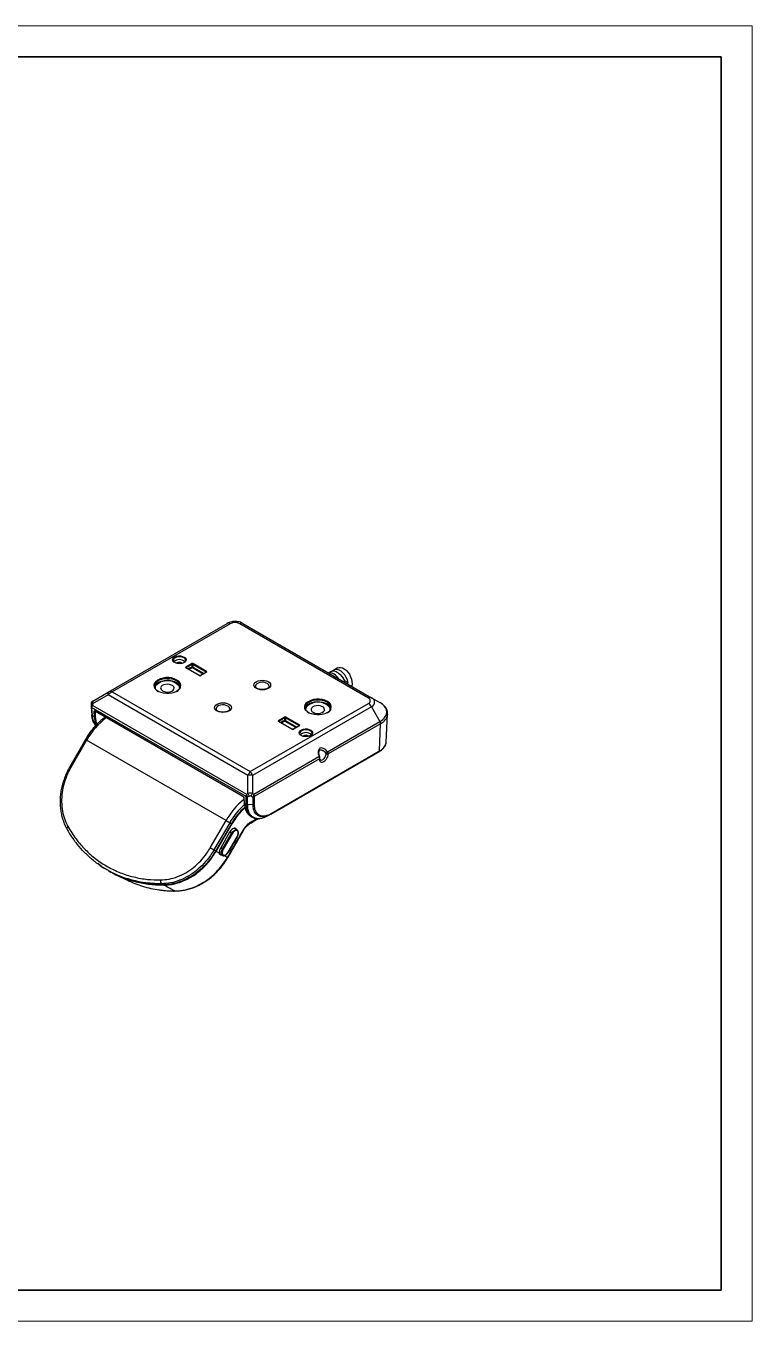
# Model space of a CAD drawing. Header units: millimetres. Extents: x -297 to 297, y -210 to 210.
# Drawn here: x 61.6 to 297, y -210 to 210 of the extents above; entities that cross this region are included whole.
import ezdxf

# ---------------------------------------------------------------- set-up
doc = ezdxf.new("R2010")
doc.units = ezdxf.units.MM
doc.layers.get('0').update_dxf_attribs({"lineweight": 20})
doc.layers.add('粗实线层', color=7, linetype='Continuous', lineweight=35)
doc.layers.add('细实线层', color=7, linetype='Continuous', lineweight=18)

# ---------------------------------------------------------------- blocks, each defined once
blk = doc.blocks.new('$CAXA_FRAME_13B17AC1$')
at = {"layer": '粗实线层'}
for p, q in [((287, 200), (-287, 200)), ((287, -200), (287, 200)), ((-287, -200), (287, -200))]:
    blk.add_line(p, q, dxfattribs=at)
at = {"layer": '细实线层'}
for p, q in [((297, 210), (-297, 210)), ((297, -210), (297, 210)), ((-297, -210), (297, -210))]:
    blk.add_line(p, q, dxfattribs=at)

msp = doc.modelspace()

# ---------------------------------------------------------------- linework, layer by layer
at = {"color": 7, "linetype": 'Continuous', "lineweight": 25}
for p, q in [((88.27, -6.02), (126.83, 16.24)), ((127.83, 16.14), (89.52, -5.98)), ((172.62, -7.95), (130.9, 16.14)), ((131.9, 16.24), (173.62, -7.85)), ((109.13, 4.39), (109.21, 4.76)), ((109.26, 4.01), (109.13, 4.39)), ((109.21, 4.76), (109.47, 5.11)), ((109.36, 4.45), (109.33, 4.26)), ((109.55, 4.79), (109.36, 4.45)), ((109.47, 5.11), (109.9, 5.4)), ((109.92, 5.09), (109.55, 4.79)), ((109.9, 5.4), (110.45, 5.6)), ((110.42, 5.3), (109.92, 5.09)), ((111.02, 5.41), (110.42, 5.3)), ((110.45, 5.6), (111.09, 5.7)), ((111.65, 5.41), (111.02, 5.41)), ((111.09, 5.7), (111.74, 5.68)), ((112.24, 5.3), (111.65, 5.41)), ((111.74, 5.68), (112.36, 5.56)), ((112.75, 5.09), (112.24, 5.3)), ((112.36, 5.56), (112.89, 5.33)), ((112.89, 5.33), (113.28, 5.03)), ((113.28, 5.03), (113.49, 4.67)), ((113.52, 4.29), (113.35, 3.93)), ((113.49, 4.67), (113.52, 4.29)), ((109.56, 3.68), (109.26, 4.01)), ((110.03, 3.41), (109.56, 3.68)), ((110.61, 3.23), (110.03, 3.41)), ((110.53, 3.29), (110.59, 3.47)), ((110.59, 3.47), (110.77, 3.62)), ((111.25, 3.16), (110.61, 3.23)), ((110.77, 3.62), (111.03, 3.72)), ((111.03, 3.72), (111.33, 3.75)), ((111.9, 3.21), (111.25, 3.16)), ((111.33, 3.75), (111.64, 3.72)), ((111.64, 3.72), (111.9, 3.62)), ((111.9, 3.62), (112.07, 3.47)), ((112.5, 3.36), (111.9, 3.21)), ((112.07, 3.47), (112.13, 3.29)), ((112.13, 3.29), (112.13, 3.29)), ((113, 3.6), (112.5, 3.36)), ((113.35, 3.93), (113, 3.6)), ((113.46, 2.15), (115.29, 3.21)), ((117.77, -0.67), (113.46, 1.82)), ((117.87, -0.66), (113.56, 1.83)), ((115.43, 2.96), (113.6, 1.91)), ((113.6, 1.91), (113.6, 1.81)), ((115.43, 2.07), (115.43, 2.96)), ((119.02, -0.2), (115.53, 1.81)), ((120.02, 0.48), (115.72, 2.96)), ((115.72, 2.96), (115.72, 2.07)), ((115.72, 2.07), (119.33, -0.02)), ((115.86, 3.21), (120.17, 0.72)), ((120.07, 0.4), (118.23, -0.66)), ((120.17, 0.39), (118.33, -0.67)), ((120.02, 0.38), (120.02, 0.48)), ((160.52, 0.68), (159.65, 0.22)), ((160.52, 0.68), (160.95, 0.83)), ((160.95, 0.83), (161.54, 0.83)), ((161.35, 1.11), (161.02, 0.84)), ((161.86, 1.31), (161.35, 1.11)), ((162.64, 1.79), (161.44, 1.16)), ((161.54, 0.83), (162.18, 0.64)), ((162.46, 1.31), (161.86, 1.31)), ((162.18, 0.64), (162.83, 0.26)), ((163.1, 1.12), (162.46, 1.31)), ((162.64, 1.79), (163.02, 1.93)), ((162.83, 0.26), (163.46, -0.28)), ((163.02, 1.93), (163.57, 1.96)), ((163.75, 0.75), (163.1, 1.12)), ((163.57, 1.96), (164.17, 1.81)), ((164.37, 0.21), (163.75, 0.75)), ((164.17, 1.81), (164.78, 1.5)), ((164.94, -0.47), (164.37, 0.21)), ((164.78, 1.5), (165.38, 1.03)), ((165.38, 1.03), (165.94, 0.44)), ((165.94, 0.44), (166.43, -0.26)), ((103.39, -3.47), (103.25, -3.97)), ((103.25, -3.97), (103.3, -4.47)), ((103.27, -4.37), (103.4, -3.97)), ((103.7, -3), (103.39, -3.47)), ((103.4, -3.97), (103.71, -3.49)), ((104.18, -2.57), (103.7, -3)), ((103.71, -3.49), (104.19, -3.07)), ((104.8, -2.21), (104.18, -2.57)), ((104.19, -3.07), (104.81, -2.71)), ((105.54, -1.94), (104.8, -2.21)), ((104.81, -2.71), (105.54, -2.44)), ((105.78, -3.92), (105.43, -4.24)), ((106.36, -1.76), (105.54, -1.94)), ((105.54, -2.44), (106.36, -2.26)), ((106.27, -3.68), (105.78, -3.92)), ((106.87, -3.52), (106.27, -3.68)), ((107.22, -1.68), (106.36, -1.76)), ((106.36, -2.26), (107.22, -2.18)), ((107.53, -3.48), (106.87, -3.52)), ((108.1, -1.7), (107.22, -1.68)), ((107.22, -2.18), (108.1, -2.2)), ((108.17, -3.55), (107.53, -3.48)), ((108.95, -1.83), (108.1, -1.7)), ((108.1, -2.2), (108.94, -2.33)), ((108.75, -3.73), (108.17, -3.55)), ((109.21, -4), (108.75, -3.73)), ((108.94, -2.33), (109.72, -2.56)), ((109.73, -2.06), (108.95, -1.83)), ((109.52, -4.33), (109.21, -4)), ((109.72, -2.56), (110.4, -2.88)), ((110.41, -2.38), (109.73, -2.06)), ((135.49, -3.73), (135.58, -3.32)), ((135.58, -4.14), (135.49, -3.73)), ((135.58, -3.32), (135.85, -2.95)), ((135.85, -4.51), (135.58, -4.14)), ((135.85, -2.95), (136.28, -2.62)), ((136.12, -3.66), (135.99, -4.02)), ((135.99, -4.02), (135.99, -4.18)), ((136.43, -3.34), (136.12, -3.66)), ((136.28, -2.62), (136.84, -2.37)), ((136.87, -3.09), (136.43, -3.34)), ((136.84, -2.37), (137.5, -2.22)), ((137.43, -2.91), (136.87, -3.09)), ((138.04, -2.83), (137.43, -2.91)), ((137.5, -2.22), (138.2, -2.16)), ((138.67, -2.86), (138.04, -2.83)), ((138.2, -2.16), (138.91, -2.22)), ((139.26, -2.99), (138.67, -2.86)), ((138.91, -2.22), (139.56, -2.37)), ((139.77, -3.21), (139.26, -2.99)), ((139.56, -2.37), (140.12, -2.62)), ((140.12, -2.62), (140.55, -2.95)), ((140.55, -2.95), (140.83, -3.32)), ((140.83, -4.14), (140.55, -4.51)), ((140.83, -3.32), (140.92, -3.73)), ((140.92, -3.73), (140.83, -4.14)), ((163.46, -0.28), (164.03, -0.95)), ((164.03, -0.95), (164.51, -1.73)), ((164.51, -1.73), (164.88, -2.57)), ((164.89, -2.27), (164.79, -2.33)), ((164.88, -2.57), (164.98, -2.86)), ((164.89, -2.27), (166.04, -2.93)), ((165.43, -1.25), (164.94, -0.47)), ((165.8, -2.08), (165.43, -1.25)), ((165.55, -3.19), (166.04, -2.93)), ((166.04, -2.93), (165.8, -2.08)), ((166.43, -0.26), (166.83, -1.03)), ((166.83, -1.03), (167.12, -1.83)), ((167.12, -1.83), (167.29, -2.62)), ((167.24, -4.06), (167.21, -4.15)), ((167.33, -3.38), (167.24, -4.06)), ((167.29, -2.62), (167.33, -3.38)), ((88.27, -6.89), (83.21, -9.81)), ((83.22, -8.94), (88.27, -6.02)), ((88.16, -6.22), (88.19, -6.13)), ((88.16, -6.32), (88.16, -6.22)), ((88.16, -6.44), (88.16, -6.32)), ((88.19, -6.58), (88.16, -6.44)), ((88.19, -6.13), (88.22, -6.07)), ((88.22, -6.73), (88.19, -6.58)), ((88.22, -6.07), (88.27, -6.02)), ((88.27, -6.89), (88.22, -6.73)), ((133.56, -33.03), (88.27, -6.89)), ((89.52, -5.98), (134.31, -31.83)), ((103.3, -4.47), (103.53, -4.96)), ((103.55, -5.11), (103.39, -4.91)), ((103.53, -4.96), (103.92, -5.41)), ((104.04, -5.54), (103.55, -5.11)), ((103.92, -5.41), (104.46, -5.8)), ((104.66, -5.9), (104.04, -5.54)), ((105.41, -6.18), (104.66, -5.9)), ((105.43, -4.24), (105.26, -4.61)), ((105.26, -4.61), (105.28, -4.99)), ((105.28, -4.99), (105.5, -5.34)), ((106.23, -6.38), (105.41, -6.18)), ((105.5, -5.34), (105.89, -5.65)), ((105.89, -5.65), (106.42, -5.87)), ((107.11, -6.47), (106.23, -6.38)), ((106.42, -5.87), (107.03, -6)), ((107.03, -6), (107.69, -6.01)), ((108, -6.45), (107.11, -6.47)), ((107.69, -6.01), (108.32, -5.92)), ((108.87, -6.34), (108, -6.45)), ((108.32, -5.92), (108.88, -5.71)), ((109.67, -6.12), (108.87, -6.34)), ((108.88, -5.71), (109.31, -5.43)), ((109.31, -5.43), (109.57, -5.08)), ((109.64, -4.7), (109.52, -4.33)), ((109.57, -5.08), (109.64, -4.7)), ((110.39, -5.82), (109.67, -6.12)), ((110.99, -5.44), (110.39, -5.82)), ((111.44, -4.99), (110.99, -5.44)), ((111.69, -4.59), (111.44, -4.99)), ((136.28, -4.84), (135.85, -4.51)), ((136.84, -5.09), (136.28, -4.84)), ((137.5, -5.25), (136.84, -5.09)), ((138.2, -5.3), (137.5, -5.25)), ((138.91, -5.25), (138.2, -5.3)), ((139.56, -5.09), (138.91, -5.25)), ((140.12, -4.84), (139.56, -5.09)), ((140.55, -4.51), (140.12, -4.84)), ((173.62, -7.85), (176.37, -9.44)), ((82.73, -10.04), (82.71, -10.09)), ((82.71, -10.09), (82.71, -10.12)), ((82.71, -10.12), (82.72, -10.86)), ((82.77, -10), (82.73, -10.04)), ((82.73, -10.92), (82.73, -10.9)), ((82.73, -10.92), (82.91, -13.4)), ((82.83, -9.95), (82.77, -10)), ((82.9, -9.91), (82.83, -9.95)), ((82.87, -11.1), (83.06, -13.59)), ((133, -39.92), (82.88, -10.99)), ((82.99, -9.87), (82.9, -9.91)), ((83.1, -9.84), (82.99, -9.87)), ((83.21, -9.81), (83.1, -9.84)), ((83.21, -9.81), (83.22, -10.33)), ((83.22, -10.33), (133.08, -39.11)), ((83.78, -14.01), (83.74, -12.24)), ((84.01, -12.09), (131.94, -39.76)), ((84.09, -12.19), (84.02, -12.23)), ((84.02, -12.23), (84.06, -14)), ((84.05, -12.17), (131.98, -39.84)), ((122.76, -11.08), (122.85, -10.67)), ((122.85, -11.48), (122.76, -11.08)), ((122.85, -10.67), (123.12, -10.29)), ((123.12, -11.86), (122.85, -11.48)), ((123.12, -10.29), (123.55, -9.97)), ((123.55, -12.19), (123.12, -11.86)), ((123.4, -11.01), (123.26, -11.37)), ((123.26, -11.37), (123.26, -11.52)), ((123.7, -10.69), (123.4, -11.01)), ((123.55, -9.97), (124.12, -9.72)), ((124.12, -12.44), (123.55, -12.19)), ((124.15, -10.43), (123.7, -10.69)), ((124.12, -9.72), (124.77, -9.56)), ((124.77, -12.59), (124.12, -12.44)), ((124.7, -10.26), (124.15, -10.43)), ((125.32, -10.18), (124.7, -10.26)), ((124.77, -9.56), (125.47, -9.51)), ((125.47, -12.65), (124.77, -12.59)), ((125.95, -10.21), (125.32, -10.18)), ((125.47, -9.51), (126.18, -9.56)), ((126.18, -12.59), (125.47, -12.65)), ((126.54, -10.33), (125.95, -10.21)), ((126.18, -9.56), (126.83, -9.72)), ((126.83, -12.44), (126.18, -12.59)), ((127.04, -10.55), (126.54, -10.33)), ((126.83, -9.72), (127.4, -9.97)), ((127.4, -12.19), (126.83, -12.44)), ((127.4, -9.97), (127.83, -10.29)), ((127.83, -11.86), (127.4, -12.19)), ((127.83, -10.29), (128.1, -10.67)), ((128.1, -11.48), (127.83, -11.86)), ((128.1, -10.67), (128.19, -11.08)), ((128.19, -11.08), (128.1, -11.48)), ((134.31, -31.83), (172.62, -9.72)), ((173.62, -10.78), (135.06, -33.03)), ((152.18, -10.41), (152.04, -10.91)), ((152.04, -10.91), (152.09, -11.41)), ((152.06, -11.31), (152.19, -10.91)), ((152.09, -11.41), (152.32, -11.9)), ((152.49, -9.93), (152.18, -10.41)), ((152.34, -12.05), (152.18, -11.85)), ((152.19, -10.91), (152.5, -10.43)), ((152.32, -11.9), (152.71, -12.35)), ((152.83, -12.48), (152.34, -12.05)), ((152.97, -9.51), (152.49, -9.93)), ((152.5, -10.43), (152.98, -10.01)), ((152.71, -12.35), (153.25, -12.74)), ((153.46, -12.84), (152.83, -12.48)), ((153.59, -9.15), (152.97, -9.51)), ((152.98, -10.01), (153.6, -9.65)), ((154.33, -8.88), (153.59, -9.15)), ((153.6, -9.65), (154.33, -9.38)), ((154.22, -11.18), (154.05, -11.55)), ((154.05, -11.55), (154.07, -11.93)), ((154.07, -11.93), (154.29, -12.28)), ((154.57, -10.86), (154.22, -11.18)), ((154.29, -12.28), (154.68, -12.59)), ((155.15, -8.69), (154.33, -8.88)), ((154.33, -9.38), (155.15, -9.2)), ((155.06, -10.62), (154.57, -10.86)), ((154.68, -12.59), (155.21, -12.81)), ((155.66, -10.46), (155.06, -10.62)), ((156.01, -8.62), (155.15, -8.69)), ((155.15, -9.2), (156.01, -9.12)), ((156.32, -10.42), (155.66, -10.46)), ((156.89, -8.64), (156.01, -8.62)), ((156.01, -9.12), (156.89, -9.14)), ((156.96, -10.49), (156.32, -10.42)), ((157.74, -8.77), (156.89, -8.64)), ((156.89, -9.14), (157.73, -9.27)), ((157.54, -10.67), (156.96, -10.49)), ((158, -10.94), (157.54, -10.67)), ((157.67, -12.65), (158.1, -12.37)), ((157.73, -9.27), (158.51, -9.5)), ((158.52, -9), (157.74, -8.77)), ((158.31, -11.27), (158, -10.94)), ((158.1, -12.37), (158.36, -12.02)), ((158.43, -11.64), (158.31, -11.27)), ((158.36, -12.02), (158.43, -11.64)), ((158.51, -9.5), (159.19, -9.82)), ((159.2, -9.32), (158.52, -9)), ((159.78, -12.38), (159.18, -12.76)), ((160.23, -11.93), (159.78, -12.38)), ((160.48, -11.53), (160.23, -11.93)), ((173.62, -10.78), (176.37, -15.54)), ((177.13, -9.95), (176.37, -9.44)), ((177.75, -10.53), (177.13, -9.95)), ((178.2, -11.16), (177.75, -10.53)), ((178.47, -11.82), (178.2, -11.16)), ((178.56, -12.49), (178.47, -11.82)), ((178.47, -13.17), (178.56, -12.49)), ((83.06, -13.59), (83.78, -14.01)), ((143.51, -15.2), (145.34, -14.14)), ((147.82, -18.02), (143.51, -15.53)), ((147.92, -18.01), (143.61, -15.52)), ((145.49, -14.38), (143.65, -15.44)), ((143.65, -15.44), (143.65, -15.54)), ((145.49, -15.28), (145.49, -14.38)), ((149.07, -17.55), (145.58, -15.54)), ((150.08, -16.87), (145.77, -14.38)), ((145.77, -14.38), (145.77, -15.28)), ((145.77, -15.28), (149.39, -17.37)), ((145.91, -14.14), (150.22, -16.63)), ((154.2, -13.12), (153.46, -12.84)), ((155.02, -13.31), (154.2, -13.12)), ((155.9, -13.41), (155.02, -13.31)), ((155.21, -12.81), (155.82, -12.94)), ((155.82, -12.94), (156.48, -12.95)), ((156.79, -13.39), (155.9, -13.41)), ((156.48, -12.95), (157.11, -12.85)), ((157.66, -13.28), (156.79, -13.39)), ((157.11, -12.85), (157.67, -12.65)), ((158.46, -13.06), (157.66, -13.28)), ((159.18, -12.76), (158.46, -13.06)), ((159.38, -25.35), (176.37, -15.54)), ((176.58, -16.28), (159.62, -26.06)), ((176.24, -25.11), (176.58, -16.28)), ((176.37, -15.54), (177.13, -15.03)), ((177.13, -15.03), (177.75, -14.45)), ((177.75, -14.45), (178.2, -13.83)), ((178.2, -13.83), (178.47, -13.17)), ((178.37, -22.27), (178.85, -13.24)), ((178.85, -13.24), (178.85, -13.32)), ((150.12, -16.95), (148.28, -18.01)), ((150.22, -16.96), (148.38, -18.02)), ((150.07, -16.97), (150.08, -16.87)), ((150.15, -19.29), (150.22, -18.91)), ((150.27, -19.66), (150.15, -19.29)), ((150.22, -18.91), (150.48, -18.57)), ((150.57, -20), (150.27, -19.66)), ((150.37, -19.23), (150.34, -19.41)), ((150.56, -18.88), (150.37, -19.23)), ((150.48, -18.57), (150.91, -18.28)), ((150.93, -18.59), (150.56, -18.88)), ((151.04, -20.26), (150.57, -20)), ((150.91, -18.28), (151.46, -18.08)), ((151.44, -18.38), (150.93, -18.59)), ((151.62, -20.44), (151.04, -20.26)), ((152.03, -18.27), (151.44, -18.38)), ((151.46, -18.08), (152.1, -17.98)), ((151.54, -20.39), (151.61, -20.21)), ((151.61, -20.21), (151.78, -20.06)), ((152.26, -20.51), (151.62, -20.44)), ((151.78, -20.06), (152.04, -19.96)), ((152.66, -18.27), (152.03, -18.27)), ((152.04, -19.96), (152.34, -19.92)), ((152.1, -17.98), (152.75, -17.99)), ((152.91, -20.47), (152.26, -20.51)), ((152.34, -19.92), (152.65, -19.96)), ((152.65, -19.96), (152.91, -20.06)), ((153.25, -18.38), (152.66, -18.27)), ((152.75, -17.99), (153.37, -18.12)), ((152.91, -20.06), (153.08, -20.21)), ((153.51, -20.32), (152.91, -20.47)), ((153.08, -20.21), (153.14, -20.39)), ((153.14, -20.39), (153.14, -20.39)), ((153.76, -18.59), (153.25, -18.38)), ((153.37, -18.12), (153.9, -18.34)), ((154.01, -20.07), (153.51, -20.32)), ((153.9, -18.34), (154.29, -18.65)), ((154.36, -19.75), (154.01, -20.07)), ((154.29, -18.65), (154.51, -19.01)), ((154.53, -19.38), (154.36, -19.75)), ((154.51, -19.01), (154.53, -19.38)), ((80.9, -21.4), (75.8, -30.23)), ((81.26, -21.61), (76.16, -30.44)), ((80.9, -21.4), (80.9, -21.4)), ((80.9, -21.4), (80.91, -21.41)), ((80.91, -21.41), (80.96, -21.43)), ((80.96, -21.43), (81.03, -21.48)), ((81.03, -21.48), (81.14, -21.54)), ((81.14, -21.54), (81.26, -21.61)), ((126.45, -47.7), (81.26, -21.61)), ((141.13, -45.38), (176.24, -25.11)), ((178.36, -22.4), (178.37, -22.27)), ((135.52, -39.13), (156.59, -26.96)), ((156.76, -27.72), (135.59, -39.94)), ((140.96, -45.63), (176.13, -25.33)), ((75.8, -30.23), (75.81, -30.24)), ((75.81, -30.24), (75.86, -30.27)), ((75.86, -30.27), (75.93, -30.31)), ((75.93, -30.31), (76.04, -30.37)), ((76.04, -30.37), (76.16, -30.44)), ((133.56, -38.87), (133.56, -33.03)), ((135.06, -33.03), (135.06, -38.88)), ((132.18, -40.16), (132.28, -41.96)), ((132.24, -40.24), (132.33, -42.04)), ((133.01, -42.43), (133.01, -40.04)), ((133.08, -39.11), (133.56, -38.87)), ((134.04, -39.78), (133.36, -40.13)), ((133.36, -40.13), (133.36, -42.51)), ((135.21, -40.16), (134.54, -39.79)), ((135.06, -38.88), (135.52, -39.13)), ((135.21, -42.54), (135.21, -40.16)), ((135.57, -40.07), (135.57, -42.45)), ((132.33, -42.04), (133.01, -42.43)), ((135.21, -42.54), (133.36, -42.51)), ((135.23, -43.14), (135.21, -42.54)), ((135.21, -42.54), (135.21, -42.54)), ((135.21, -42.54), (135.21, -42.54)), ((135.37, -43.95), (135.23, -43.14)), ((135.68, -44.82), (135.37, -43.95)), ((136.14, -45.51), (135.68, -44.82)), ((136.77, -46.04), (136.14, -45.51)), ((137.52, -46.35), (136.77, -46.04)), ((140.14, -46.03), (139.26, -46.32)), ((139.49, -46.36), (140.52, -45.86)), ((140.52, -45.84), (140.14, -46.03)), ((74.82, -50.13), (74.8, -50.25)), ((74.8, -50.25), (74.81, -50.36)), ((74.81, -50.36), (74.84, -50.42)), ((74.88, -50.01), (74.82, -50.13)), ((74.96, -49.88), (74.88, -50.01)), ((75.07, -49.76), (74.96, -49.88)), ((75.21, -49.64), (75.07, -49.76)), ((121.35, -56.53), (126.45, -47.7)), ((127.64, -48.38), (122.54, -57.21)), ((128.19, -48.7), (123.08, -57.56)), ((128.36, -48.79), (123.25, -57.64)), ((126.45, -47.7), (126.6, -47.78)), ((126.6, -47.78), (126.75, -47.87)), ((126.75, -47.87), (126.92, -47.96)), ((126.92, -47.96), (127.08, -48.06)), ((127.08, -48.06), (127.24, -48.15)), ((127.24, -48.15), (127.39, -48.24)), ((127.39, -48.24), (127.52, -48.32)), ((127.52, -48.32), (127.64, -48.38)), ((128.19, -48.7), (127.64, -48.38)), ((128.36, -48.79), (128.19, -48.7)), ((130.09, -50.77), (129.23, -50.21)), ((134.48, -46.31), (134.91, -46.56)), ((134.65, -48.05), (136.45, -47.01)), ((138.37, -46.43), (137.52, -46.35)), ((139.26, -46.32), (138.37, -46.43)), ((127.62, -51.49), (124.72, -56.51)), ((125.3, -56.85), (128.2, -51.83)), ((128.44, -51.96), (125.54, -56.99)), ((127.2, -57.95), (130.1, -52.92)), ((127.23, -57.96), (130.13, -52.94)), ((128.2, -51.83), (127.62, -51.49)), ((128.2, -51.83), (128.54, -51.36)), ((128.23, -51.84), (128.2, -51.83)), ((128.26, -51.86), (128.23, -51.84)), ((128.3, -51.88), (128.26, -51.86)), ((128.33, -51.9), (128.3, -51.88)), ((128.36, -51.92), (128.33, -51.9)), ((128.39, -51.94), (128.36, -51.92)), ((128.42, -51.95), (128.39, -51.94)), ((128.44, -51.96), (128.42, -51.95)), ((128.77, -51.5), (128.44, -51.96)), ((128.54, -51.36), (128.93, -50.98)), ((129.17, -51.15), (128.77, -51.5)), ((128.93, -50.98), (129.34, -50.75)), ((129.57, -50.96), (129.17, -51.15)), ((129.34, -50.75), (129.73, -50.67)), ((129.94, -50.94), (129.57, -50.96)), ((129.73, -50.67), (130.06, -50.75)), ((130.23, -51.11), (129.94, -50.94)), ((130.06, -50.75), (130.09, -50.77)), ((130.09, -50.77), (130.12, -50.79)), ((130.1, -52.92), (130.33, -52.4)), ((130.1, -52.92), (130.11, -52.93)), ((130.11, -52.93), (130.13, -52.94)), ((130.13, -52.94), (130.13, -52.94)), ((130.13, -52.94), (130.13, -52.94)), ((130.4, -51.44), (130.23, -51.11)), ((130.33, -52.4), (130.44, -51.89)), ((130.44, -51.89), (130.4, -51.44)), ((121.35, -56.53), (121.5, -56.61)), ((121.5, -56.61), (121.65, -56.7)), ((121.65, -56.7), (121.82, -56.8)), ((121.82, -56.8), (121.98, -56.89)), ((121.98, -56.89), (122.14, -56.99)), ((122.14, -56.99), (122.29, -57.07)), ((122.29, -57.07), (122.42, -57.15)), ((122.42, -57.15), (122.54, -57.21)), ((123.25, -57.65), (123.08, -57.55)), ((123.25, -57.65), (123.25, -57.64)), ((124.38, -58.53), (125.33, -59.01)), ((125.3, -56.85), (124.72, -56.51)), ((124.93, -57.9), (125.06, -57.37)), ((124.93, -58.38), (124.93, -57.9)), ((125.06, -58.75), (124.93, -58.38)), ((125.06, -57.37), (125.3, -56.85)), ((125.3, -59), (125.06, -58.75)), ((125.3, -57.51), (125.2, -58.02)), ((125.2, -58.02), (125.23, -58.47)), ((125.23, -58.47), (125.41, -58.8)), ((125.3, -56.85), (125.33, -56.87)), ((125.54, -56.99), (125.3, -57.51)), ((125.33, -56.87), (125.36, -56.89)), ((125.36, -56.89), (125.4, -56.91)), ((125.4, -56.91), (125.43, -56.92)), ((125.41, -58.8), (125.7, -58.96)), ((125.43, -56.92), (125.46, -56.94)), ((125.46, -56.94), (125.49, -56.96)), ((125.49, -56.96), (125.52, -56.97)), ((125.52, -56.97), (125.54, -56.99)), ((126.06, -58.95), (126.47, -58.76)), ((126.47, -58.76), (126.86, -58.41)), ((126.86, -58.41), (127.2, -57.95)), ((127.23, -57.96), (127.2, -57.95)), ((85.97, -62.44), (84.85, -61.64)), ((84.85, -61.64), (84.85, -61.64)), ((85.68, -62.31), (86.21, -62.67)), ((125.33, -59.01), (125.3, -59)), ((125.35, -59.02), (125.33, -59.01)), ((125.7, -58.96), (126.06, -58.95)), ((127.03, -59.61), (126.95, -59.56)), ((127.07, -59.63), (127.03, -59.61)), ((127.09, -59.64), (127.07, -59.63)), ((127.09, -59.64), (127.09, -59.64)), ((90.75, -65.25), (94.7, -67.15)), ((106.26, -68.61), (106.27, -68.61)), ((106.27, -68.61), (106.31, -68.34)), ((109.96, -70.55), (109.86, -70.52)), ((109.99, -70.55), (109.96, -70.55))]:
    msp.add_line(p, q, dxfattribs=at)
for centre, radius, start, end in [((127.24, 15.32), 1.01, 54.3818, 114.314), ((129.36, 13.17), 3.34, 62.6097, 117.3903), ((131.48, 15.32), 1.01, 65.686, 125.6182), ((111.33, 1.85), 2.65, 47.5343, 132.8126), ((112.36, 4.19), 0.978, 5.9604, 66.6631), ((113.29, 1.89), 0.308, 3.2297, 57.3477), ((113.52, 1.74), 0.0988, 65.0771, 126.2333), ((115.13, 2.95), 0.308, 3.2297, 57.3477), ((115.57, 1.78), 0.317, 63.5265, 116.4735), ((115.67, 2.01), 0.247, 166.7561, 234.9197), ((115.43, 2.07), 0.286, 290.8125, 358.3829), ((116.02, 2.95), 0.308, 122.6523, 176.7703), ((120.33, 0.46), 0.308, 122.6523, 176.7703), ((120.11, 0.32), 0.0961, 52.8179, 115.8716), ((159.88, -3.16), 3.35, 27.0032, 93.0022), ((104.71, -3.93), 1.65, 134.8939, 216.7297), ((104.94, -4.77), 1.48, 144.5325, 183.5935), ((107.49, -7.47), 6.15, 60.1538, 129.9875), ((107.42, -7.52), 5.16, 42.5654, 135.6379), ((109.5, -4.85), 2.17, 12.8044, 65.2779), ((109.75, -4.09), 1.83, 291.5647, 68.9452), ((109.88, -3.94), 1.92, 340.423, 69.5697), ((110, -4.76), 1.43, 355.926, 30.7881), ((117.82, -0.74), 0.0961, 64.2457, 127.1703), ((118.27, -0.74), 0.0961, 52.8246, 115.8051), ((139.34, -4.2), 1.08, 2.2369, 66.4699), ((161.28, -3.44), 3.8, 17.9006, 51.7413), ((156.28, -14.41), 6.15, 60.1538, 129.9875), ((173.2, -8.76), 1.01, 65.686, 125.6182), ((172.28, -8.83), 0.948, 290.7834, 69.2166), ((173.06, -9.31), 1.57, 290.7834, 69.2166), ((82.96, -10.88), 0.239, 188.9356, 247.6773), ((83.16, -10.67), 0.416, 188.2894, 228.2787), ((83.88, -11.98), 0.292, 241.9354, 299.7703), ((84.11, -12.09), 0.0967, 176.9498, 235.127), ((126.61, -11.54), 1.08, 2.2369, 66.4699), ((153.5, -10.87), 1.65, 134.8939, 216.7297), ((153.73, -11.71), 1.48, 144.5325, 183.5935), ((156.21, -14.46), 5.16, 42.5654, 135.6379), ((158.29, -11.79), 2.17, 12.8044, 65.2779), ((158.54, -11.03), 1.83, 291.5647, 68.9452), ((158.67, -10.88), 1.92, 340.423, 69.5697), ((158.79, -11.7), 1.43, 355.926, 30.7881), ((171.09, -12.17), 2.89, 28.8556, 58.0453), ((101.75, -33.15), 23.52, 126.6556, 150.6027), ((83.92, -13.75), 0.292, 241.9354, 299.7703), ((143.34, -15.46), 0.308, 3.2297, 57.3477), ((143.57, -15.61), 0.0988, 65.0771, 126.2333), ((145.18, -14.4), 0.308, 3.2297, 57.3477), ((145.73, -15.34), 0.247, 166.7561, 234.9197), ((145.63, -15.57), 0.317, 63.5265, 116.4735), ((145.48, -15.27), 0.286, 290.8125, 358.3829), ((146.08, -14.4), 0.308, 122.6523, 176.7703), ((150.38, -16.89), 0.308, 122.6523, 176.7703), ((175.16, -16.28), 1.41, 0.1346, 31.3568), ((174.85, -12.6), 4.06, 295.1994, 349.7807), ((147.88, -18.09), 0.0961, 64.2457, 127.1703), ((148.33, -18.09), 0.0961, 52.8246, 115.8051), ((150.16, -17.03), 0.0961, 52.8179, 115.8716), ((152.35, -21.82), 2.65, 47.5343, 132.8126), ((153.37, -19.49), 0.978, 5.9604, 66.6631), ((176, -25.13), 0.241, 304.7295, 3.1937), ((174.68, -21.71), 3.74, 294.5583, 349.3806), ((156.77, -27.27), 0.35, 83.708, 119.8812), ((156.67, -27.49), 0.239, 292.3432, 351.1546), ((156.89, -22.59), 3.73, 300.6641, 312.0259), ((159.27, -25.44), 0.716, 240.4787, 299.6191), ((134.31, -37.15), 4.19, 79.6798, 100.3202), ((146.88, -59.14), 23.42, 128.7705, 150.7386), ((132.04, -39.76), 0.0971, 177.0062, 234.435), ((132.28, -40.14), 0.1, 187.8987, 245.9779), ((132.37, -41.95), 0.1, 187.693, 245.9941), ((133.13, -39.16), 0.768, 260.2477, 280.7053), ((133.35, -39.46), 0.673, 239.7718, 270.3435), ((136.03, -38.16), 2.56, 196.0144, 219.2512), ((132.51, -38.03), 2.69, 319.0433, 341.6558), ((135.23, -39.48), 0.681, 268.132, 300.104), ((135.47, -39.15), 0.795, 257.9723, 278.588), ((147.45, -59.63), 22.79, 131.4304, 150.4188), ((146.61, -59.16), 21.18, 131.7259, 150.4084), ((134.17, -48.08), 0.481, 304.1189, 3.1601), ((130.09, -54.2), 3.82, 58.3021, 60.6656), ((106.52, -67.26), 1.34, 166.8333, 223.5992)]:
    msp.add_arc(centre, radius, start, end, dxfattribs=at)
for centre, major_axis, ratio, start_param, end_param in [((113.74, 1.98), (0.4, 0), 0.577112, 2.356347, 3.926839), ((113.74, 1.82), (0.2, -0.006), 0.576411, 2.373728, 3.170251), ((114.58, -1.77), (2.06, 3.69), 0.587367, 0.469041, 0.896038), ((114.72, -1.85), (1.96, 3.52), 0.587858, 0.468576, 0.856728), ((115.57, 3.04), (0.4, 0), 0.577464, 0.78555, 2.356042), ((115.57, 2.88), (0.2, 0), 0.597966, 0.78555, 2.356042), ((119.88, 0.39), (0.2, 0.006), 0.576411, 6.236336, 7.05105), ((119.88, 0.56), (0.4, 0), 0.577112, 5.497939, 7.068431), ((118.05, -0.5), (0.4, 0), 0.577464, 3.927143, 5.497635), ((89.52, -7.61), (1.47, -1.42), 0.692861, 2.158868, 2.944266), ((89.52, -7.61), (1.47, 1.42), 0.692861, 0.982724, 1.768123), ((83.74, -11.41), (0.959, -0.725), 0.440496, 3.250534, 3.531225), ((83.72, -10.62), (0.989, 0.275), 0.437025, 1.975734, 2.804765), ((83.38, -11.63), (-0.455, 0.71), 0.327259, 0.264773, 0.545464), ((83.72, -10.62), (0.75, 0.707), 0.543762, 1.732569, 2.5616), ((83.75, -10.37), (-0.51, 1.43), 0.235436, 0.042897, 1.090094), ((84.02, -12.41), (-0.212, 0.339), 0.551672, 5.477872, 7.031215), ((84.16, -12.32), (-0.112, 0.166), 0.525126, 0.175878, 0.731437), ((90.85, -9.58), (5.13, 8.59), 0.567425, 2.408012, 2.801919), ((90.99, -9.66), (5.03, 8.41), 0.56722, 2.408175, 2.776277), ((143.79, -15.36), (0.4, 0), 0.577112, 2.356347, 3.926839), ((143.79, -15.53), (0.2, -0.006), 0.576411, 2.373728, 3.170251), ((144.63, -19.12), (2.06, 3.69), 0.587367, 0.469041, 0.896038), ((144.77, -19.2), (1.96, 3.52), 0.587858, 0.468576, 0.856728), ((145.63, -14.31), (0.4, 0), 0.577464, 0.78555, 2.356042), ((145.63, -14.47), (0.2, 0), 0.597966, 0.78555, 2.356042), ((149.94, -16.79), (0.4, 0), 0.577112, 5.497939, 7.068431), ((148.1, -17.85), (0.4, 0), 0.577464, 3.927143, 5.497635), ((149.94, -16.96), (0.2, 0.006), 0.576411, 6.236336, 7.05105), ((158.32, -26.73), (-1.43, 2.48), 0.577335, 4.944935, 7.621354), ((158.07, -26.87), (-1.49, 2.04), 0.49172, 4.892107, 5.455553), ((158.19, -26.96), (1.08, 1.72), 0.551672, 2.330964, 5.562849), ((157.84, -26.74), (0.82, 1.28), 0.543049, 3.167385, 5.568645), ((134.31, -33.47), (0.69, 1.9), 0.422272, 0.710874, 1.496272), ((134.31, -33.47), (-0.69, 1.9), 0.422272, 4.786913, 5.572312), ((131.96, -40.08), (-0.212, 0.339), 0.551672, 3.924529, 5.477872), ((133.58, -39.4), (0.249, 0.997), 0.546639, 1.415318, 2.244349), ((132.5, -39.99), (0.472, -0.226), 0.874663, 0.39664, 0.653829), ((133.58, -39.4), (-0.229, 0.998), 0.447281, 1.176889, 2.00592), ((132.86, -39.77), (-0.512, 0.861), 0.297562, 4.110327, 4.367516), ((134.31, -39.56), (1.5, -0.02), 0.527689, 1.052853, 2.10005), ((134.29, -40.18), (0.496, -0.071), 0.913372, 1.176465, 2.223663), ((135.71, -39.8), (0.519, 0.856), 0.293165, 1.894444, 2.175135), ((135.02, -39.42), (0.256, 0.994), 0.436945, 4.288399, 5.11743), ((135.02, -39.42), (-0.24, 1), 0.543732, 4.045276, 4.874307), ((136.06, -40.02), (0.408, 0.304), 0.899999, 2.27024, 2.550931), ((139.39, -37.6), (4.87, 8.74), 0.587169, 2.390895, 3.132741)]:
    msp.add_ellipse(centre, major_axis=major_axis, ratio=ratio, start_param=start_param, end_param=end_param, dxfattribs=at)
for points, knots in [([(131.9, 16.24), (131.75, 16.31), (131.39, 16.51), (130.73, 16.72), (129.93, 16.86), (129.1, 16.89), (128.27, 16.79), (127.5, 16.58), (127.04, 16.35), (126.83, 16.24)], [0, 0, 0, 0, 213.155964, 546.175598, 883.058579, 1221.813901, 1564.692465, 1915.963494, 2230.630888, 2230.630888, 2230.630888, 2230.630888]), ([(111.41, 3.21), (111.38, 3.2), (111.17, 3.19), (110.76, 3.24), (110.24, 3.36), (109.81, 3.57), (109.51, 3.82), (109.35, 4.06), (109.35, 4.2), (109.35, 4.26)], [0, 0, 0, 0, 47.290024, 390.416303, 732.614761, 1072.202539, 1408.480051, 1744.108674, 1982.631307, 1982.631307, 1982.631307, 1982.631307]), ([(113.32, 4.29), (113.32, 4.22), (113.32, 4.07), (113.16, 3.82), (112.86, 3.57), (112.42, 3.36), (111.93, 3.23), (111.57, 3.21), (111.41, 3.21)], [0, 0, 0, 0, 239.557185, 540.55204, 862.350041, 1175.792872, 1488.752886, 1759.634733, 1759.634733, 1759.634733, 1759.634733]), ([(113.56, 1.83), (113.55, 1.84), (113.53, 1.85), (113.54, 1.85), (113.54, 1.85)], [0, 0, 0, 0, 418.4807, 703.060767, 703.060767, 703.060767, 703.060767]), ([(120.09, 0.42), (120.09, 0.42), (120.09, 0.42), (120.07, 0.41), (120.07, 0.4)], [0, 0, 0, 0, 404.891472, 748.313872, 748.313872, 748.313872, 748.313872]), ([(118.23, -0.66), (118.22, -0.66), (118.19, -0.68), (118.13, -0.69), (118.05, -0.7), (117.97, -0.69), (117.91, -0.68), (117.88, -0.66), (117.87, -0.66)], [0, 0, 0, 0, 294.993915, 602.428031, 938.798275, 1291.625591, 1606.366033, 1881.741468, 1881.741468, 1881.741468, 1881.741468]), ([(140.41, -4.16), (140.41, -4.18), (140.42, -4.26), (140.35, -4.41), (140.14, -4.65), (139.79, -4.88), (139.32, -5.06), (138.76, -5.18), (138.16, -5.22), (137.56, -5.17), (137.01, -5.04), (136.56, -4.85), (136.22, -4.61), (136.04, -4.37), (135.98, -4.24), (135.99, -4.18), (135.99, -4.17)], [0, 0, 0, 0, 111.313968, 515.726007, 892.997543, 1296.700755, 1697.269341, 2101.221737, 2509.207381, 2918.740913, 3326.225501, 3728.253472, 4123.048532, 4514.285159, 4914.461329, 4940.332583, 4940.332583, 4940.332583, 4940.332583]), ([(83.22, -8.94), (83.12, -9.01), (82.96, -9.13), (82.82, -9.35), (82.76, -9.52), (82.73, -9.66), (82.71, -9.77), (82.71, -9.9), (82.71, -10.03), (82.71, -10.12)], [0, 0, 0, 0, 410.839737, 637.837547, 842.410672, 1005.101092, 1130.283494, 1288.794445, 1598.54788, 1598.54788, 1598.54788, 1598.54788]), ([(84.02, -12.16), (84.02, -12.16), (84.02, -12.16), (84.04, -12.17), (84.05, -12.17)], [0, 0, 0, 0, 246.736829, 566.193336, 566.193336, 566.193336, 566.193336]), ([(127.68, -11.51), (127.68, -11.53), (127.69, -11.6), (127.62, -11.75), (127.42, -11.99), (127.07, -12.22), (126.59, -12.41), (126.04, -12.53), (125.44, -12.57), (124.84, -12.52), (124.29, -12.39), (123.83, -12.19), (123.49, -11.96), (123.31, -11.72), (123.25, -11.59), (123.26, -11.53), (123.26, -11.52)], [0, 0, 0, 0, 104.413876, 483.757362, 837.64272, 1216.321318, 1592.059597, 1970.971932, 2353.667502, 2737.815012, 3120.040587, 3497.147787, 3867.470428, 4234.455213, 4609.825402, 4634.092958, 4634.092958, 4634.092958, 4634.092958]), ([(178.82, -13.34), (178.84, -13.23), (178.88, -12.88), (178.78, -12.29), (178.54, -11.59), (178.14, -10.94), (177.61, -10.33), (177.01, -9.83), (176.56, -9.55), (176.37, -9.44)], [0, 0, 0, 0, 240.759793, 770.315412, 1297.25089, 1832.183145, 2383.351157, 2952.071188, 3357.99148, 3357.99148, 3357.99148, 3357.99148]), ([(87.41, -14.11), (87.18, -14.27), (86.57, -14.68), (85.62, -15.49), (84.55, -16.51), (83.52, -17.64), (82.56, -18.84), (81.67, -20.1), (81.15, -20.97), (80.9, -21.4)], [0, 0, 0, 0, 156.055117, 413.034512, 669.683468, 925.990775, 1182.007675, 1437.816573, 1678.494077, 1678.494077, 1678.494077, 1678.494077]), ([(83.65, -16.08), (83.5, -15.76), (83.18, -15.09), (82.98, -14.14), (82.93, -13.54), (82.91, -13.39)], [0, 0, 0, 0, 319.929488, 663.66943, 777.777527, 777.777527, 777.777527, 777.777527]), ([(83.06, -13.59), (83.07, -13.74), (83.12, -14.35), (83.34, -15.32), (83.72, -16.29), (84.08, -16.73), (84.21, -16.9)], [0, 0, 0, 0, 114.892415, 456.721354, 798.549502, 1008.747572, 1008.747572, 1008.747572, 1008.747572]), ([(83.69, -16.2), (83.77, -16.36), (83.91, -16.64), (84.11, -16.85), (84.18, -16.94)], [0, 0, 0, 0, 349.525707, 581.299492, 581.299492, 581.299492, 581.299492]), ([(143.61, -15.52), (143.6, -15.51), (143.59, -15.5), (143.59, -15.5), (143.59, -15.5)], [0, 0, 0, 0, 564.453612, 948.299859, 948.299859, 948.299859, 948.299859]), ([(148.28, -18.01), (148.27, -18.01), (148.24, -18.03), (148.18, -18.04), (148.1, -18.05), (148.02, -18.04), (147.96, -18.02), (147.93, -18.01), (147.92, -18.01)], [0, 0, 0, 0, 393.353071, 803.294251, 1251.819667, 1722.2894, 2141.973039, 2509.166284, 2509.166284, 2509.166284, 2509.166284]), ([(150.14, -16.93), (150.14, -16.93), (150.14, -16.93), (150.13, -16.94), (150.12, -16.95)], [0, 0, 0, 0, 537.883833, 994.108203, 994.108203, 994.108203, 994.108203]), ([(152.42, -20.47), (152.4, -20.47), (152.18, -20.49), (151.77, -20.44), (151.25, -20.32), (150.82, -20.11), (150.52, -19.86), (150.36, -19.62), (150.36, -19.47), (150.36, -19.41)], [0, 0, 0, 0, 70.470075, 581.785832, 1091.71898, 1597.761777, 2098.871721, 2599.014712, 2954.453476, 2954.453476, 2954.453476, 2954.453476]), ([(154.33, -19.39), (154.33, -19.46), (154.33, -19.61), (154.18, -19.85), (153.87, -20.11), (153.43, -20.31), (152.94, -20.44), (152.59, -20.46), (152.42, -20.47)], [0, 0, 0, 0, 355.761998, 802.763955, 1280.660284, 1746.148505, 2210.919701, 2613.201382, 2613.201382, 2613.201382, 2613.201382]), ([(156.81, -26.92), (156.76, -26.8), (156.64, -26.48), (156.54, -25.97), (156.54, -25.45), (156.65, -25.07), (156.82, -24.85), (157.01, -24.76), (157.32, -24.76), (157.6, -24.84), (157.76, -24.95), (157.8, -24.97)], [0, 0, 0, 0, 369.68873, 1046.476519, 1619.527808, 2083.023391, 2477.389081, 2893.769096, 3302.184048, 3756.795192, 3924.711499, 3924.711499, 3924.711499, 3924.711499]), ([(176.13, -25.33), (176.27, -25.24), (176.66, -25), (177.23, -24.55), (177.77, -23.95), (178.13, -23.31), (178.33, -22.79), (178.34, -22.49), (178.34, -22.42)], [0, 0, 0, 0, 334.021718, 967.101074, 1600.092609, 2226.471558, 2839.651384, 3019.093727, 3019.093727, 3019.093727, 3019.093727]), ([(156.9, -27.62), (156.9, -27.55), (156.92, -27.36), (156.89, -27.11), (156.81, -26.96), (156.79, -26.92)], [0, 0, 0, 0, 448.234965, 1231.574838, 1474.106291, 1474.106291, 1474.106291, 1474.106291]), ([(157.04, -28.04), (157.03, -28.04), (157, -28.03), (156.98, -27.99), (156.9, -27.81), (156.91, -27.62), (156.91, -27.53)], [0, 0, 0, 0, 78.906536, 798.776263, 1403.086521, 1910.119008, 1910.119008, 1910.119008, 1910.119008]), ([(158.79, -25.79), (158.82, -25.83), (158.86, -25.88), (158.9, -25.97), (158.92, -26.02), (158.92, -26.06)], [0, 0, 0, 0, 540.491052, 540.491052, 1080.982104, 1080.982104, 1080.982104, 1080.982104]), ([(75.82, -30.24), (75.55, -30.73), (74.98, -31.75), (74.27, -33.37), (73.66, -35.07), (73.19, -36.79), (72.86, -38.53), (72.67, -40.25), (72.62, -41.94), (72.72, -43.59), (72.96, -45.22), (73.34, -46.8), (73.86, -48.33), (74.37, -49.54), (74.75, -50.19), (74.87, -50.39)], [0, 0, 0, 0, 232.852041, 485.675118, 739.042162, 991.826406, 1243.230948, 1492.637645, 1739.263564, 1983.69628, 2230.626719, 2480.356253, 2732.164443, 2985.129391, 3096.953814, 3096.953814, 3096.953814, 3096.953814]), ([(76.16, -30.44), (75.67, -31.39), (74.67, -33.28), (73.7, -36.32), (73.17, -39.39), (73.09, -42.43), (73.5, -45.35), (74.24, -47.76), (74.93, -49.11), (75.21, -49.64)], [0, 0, 0, 0, 259.596288, 519.191475, 778.793197, 1038.394808, 1297.812396, 1557.230831, 1725.91843, 1725.91843, 1725.91843, 1725.91843]), ([(131.98, -39.84), (132, -39.85), (132.02, -39.87), (132.07, -39.92), (132.12, -39.98), (132.16, -40.05), (132.18, -40.12), (132.18, -40.15), (132.18, -40.16)], [0, 0, 0, 0, 391.699475, 800.183908, 1250.768882, 1723.649298, 2140.124323, 2475.768726, 2475.768726, 2475.768726, 2475.768726]), ([(132.61, -43.55), (132.58, -43.58), (132.04, -44), (131.02, -45.08), (129.59, -46.79), (128.77, -48.12), (128.36, -48.79)], [0, 0, 0, 0, 33.010647, 582.246513, 1153.908144, 1744.256856, 1744.256856, 1744.256856, 1744.256856]), ([(134.91, -46.54), (134.68, -46.39), (134.19, -46.07), (133.63, -45.3), (133.23, -44.3), (133.04, -43.32), (133.02, -42.66), (133.01, -42.43)], [0, 0, 0, 0, 419.193538, 905.76475, 1392.302515, 1878.842653, 2133.863633, 2133.863633, 2133.863633, 2133.863633]), ([(133.36, -42.52), (133.36, -42.74), (133.39, -43.39), (133.56, -44.36), (133.96, -45.34), (134.55, -46.12), (135.32, -46.69), (136.28, -47.02), (137.37, -47.03), (138.46, -46.81), (139.17, -46.49), (139.5, -46.34)], [0, 0, 0, 0, 226.284106, 651.053062, 1088.112421, 1512.833883, 1949.868436, 2417.303205, 2901.345161, 3325.702184, 3688.923572, 3688.923572, 3688.923572, 3688.923572]), ([(135.57, -42.45), (135.57, -42.86), (135.61, -43.24), (135.71, -43.77), (135.76, -43.94), (135.86, -44.27), (135.92, -44.42), (136.13, -44.86), (136.3, -45.12), (136.7, -45.56), (136.93, -45.74), (137.31, -45.94), (137.45, -46), (137.73, -46.09), (137.87, -46.12), (138.33, -46.19), (138.65, -46.19), (139.32, -46.11), (139.68, -46.02), (140.39, -45.77), (140.76, -45.6), (141.13, -45.38)], [0, 0, 0, 0, 519.003674, 519.003674, 778.505512, 778.505512, 1038.007349, 1038.007349, 1557.011023, 1557.011023, 2076.014697, 2076.014697, 2335.516535, 2335.516535, 2595.018372, 2595.018372, 3114.022046, 3114.022046, 3633.025721, 3633.025721, 4152.029395, 4152.029395, 4152.029395, 4152.029395]), ([(141.02, -45.59), (141.02, -45.59), (140.85, -45.69), (140.69, -45.77), (140.52, -45.84)], [0, 0, 0, 0, 0.088377, 1050.065444, 1050.065444, 1050.065444, 1050.065444]), ([(75.21, -49.64), (76.05, -51), (77.72, -53.71), (80.81, -57.21), (84.24, -60.24), (88.04, -62.75), (92.14, -64.69), (96.48, -66.05), (100.86, -66.85), (103.81, -66.92), (105.21, -66.95)], [0, 0, 0, 0, 358.376232, 710.859359, 1064.456362, 1416.878091, 1766.253113, 2116.753522, 2466.155964, 2778.133347, 2778.133347, 2778.133347, 2778.133347]), ([(129.87, -50.63), (129.84, -50.56), (129.77, -50.35), (129.5, -50.19), (129.09, -50.17), (128.61, -50.37), (128.14, -50.76), (127.81, -51.17), (127.65, -51.43), (127.62, -51.49)], [0, 0, 0, 0, 240.842986, 740.552163, 1240.553952, 1740.498566, 2240.06397, 2739.135957, 2895.379775, 2895.379775, 2895.379775, 2895.379775]), ([(131.96, -50.87), (132.06, -50.7), (132.32, -50.28), (132.78, -49.64), (133.37, -49.01), (134, -48.46), (134.43, -48.19), (134.65, -48.05)], [0, 0, 0, 0, 305.552985, 761.268715, 1229.843436, 1691.457315, 2166.654267, 2166.654267, 2166.654267, 2166.654267]), ([(132.11, -50.95), (132.19, -50.81), (132.4, -50.42), (132.83, -49.85), (133.37, -49.27), (133.92, -48.8), (134.27, -48.58), (134.44, -48.48)], [0, 0, 0, 0, 284.116504, 766.087729, 1250.608908, 1738.499118, 2169.949097, 2169.949097, 2169.949097, 2169.949097]), ([(134.45, -48.48), (134.89, -48.22), (135.72, -47.74), (136.56, -47.26), (136.95, -47.03)], [0, 0, 0, 0, 544.311491, 1025.616215, 1025.616215, 1025.616215, 1025.616215]), ([(134.91, -46.53), (135.05, -46.62), (135.4, -46.82), (136.05, -47), (136.83, -47.06), (137.62, -47), (138.15, -46.85), (138.39, -46.78)], [0, 0, 0, 0, 316.907273, 796.078441, 1279.659024, 1772.878443, 2185.512433, 2185.512433, 2185.512433, 2185.512433]), ([(74.85, -50.41), (75.15, -50.92), (75.85, -52.14), (76.82, -53.6), (77.53, -54.5), (77.75, -54.78)], [0, 0, 0, 0, 313.604567, 739.80502, 931.297129, 931.297129, 931.297129, 931.297129]), ([(126.95, -59.56), (127.29, -58.99), (128.96, -56.09), (130.63, -53.19), (131.96, -50.87)], [0, 0, 0, 0, 203.748349, 1022.583145, 1022.583145, 1022.583145, 1022.583145]), ([(127.09, -59.64), (127.11, -59.6), (128.23, -57.68), (129.91, -54.78), (131.55, -51.92), (132.1, -50.95)], [0, 0, 0, 0, 19.758544, 920.229761, 1384.541372, 1384.541372, 1384.541372, 1384.541372]), ([(130.13, -52.94), (130.18, -52.86), (130.31, -52.61), (130.46, -52.18), (130.52, -51.68), (130.46, -51.26), (130.32, -50.95), (130.17, -50.85), (130.11, -50.81)], [0, 0, 0, 0, 270.807105, 786.67767, 1307.700035, 1835.69034, 2303.394813, 2576.638668, 2576.638668, 2576.638668, 2576.638668]), ([(95.02, -66.7), (94.85, -66.66), (93.55, -66.33), (91.21, -65.39), (88.08, -63.88), (85.16, -62.02), (82.44, -59.86), (79.95, -57.49), (78.51, -55.71), (77.82, -54.85)], [0, 0, 0, 0, 55.724273, 441.927706, 830.959884, 1209.560863, 1590.909938, 1980.682654, 2337.273787, 2337.273787, 2337.273787, 2337.273787]), ([(105.21, -66.95), (106.13, -66.89), (107.97, -66.78), (110.75, -65.95), (113.44, -64.67), (115.98, -62.94), (118.28, -60.8), (120.07, -58.62), (120.99, -57.12), (121.35, -56.53)], [0, 0, 0, 0, 413.712612, 827.423491, 1241.145414, 1654.86698, 2068.275941, 2481.686176, 2749.826749, 2749.826749, 2749.826749, 2749.826749]), ([(122.54, -57.21), (122.16, -57.83), (121.2, -59.4), (119.31, -61.69), (116.9, -63.94), (114.22, -65.78), (111.4, -67.12), (108.46, -68), (106.53, -68.12), (105.55, -68.19)], [0, 0, 0, 0, 272.001882, 685.403918, 1110.784941, 1524.489766, 1950.208099, 2363.901305, 2789.595669, 2789.595669, 2789.595669, 2789.595669]), ([(123.08, -57.56), (122.48, -58.51), (121.28, -60.41), (119.02, -62.89), (116.5, -64.99), (113.76, -66.66), (110.89, -67.83), (108.31, -68.43), (106.72, -68.5), (106.09, -68.53)], [0, 0, 0, 0, 419.858907, 839.716302, 1259.58215, 1679.448015, 2099.195427, 2518.944375, 2790.648979, 2790.648979, 2790.648979, 2790.648979]), ([(106.27, -68.61), (106.61, -68.6), (107.62, -68.57), (109.34, -68.32), (111.39, -67.77), (113.4, -66.96), (115.36, -65.9), (117.23, -64.61), (118.99, -63.11), (120.59, -61.44), (122.03, -59.62), (122.84, -58.31), (123.25, -57.65)], [0, 0, 0, 0, 208.573771, 626.271811, 1043.970357, 1461.669306, 1879.368534, 2297.067901, 2714.767257, 3132.466454, 3537.031837, 3947.049981, 3947.049981, 3947.049981, 3947.049981]), ([(122.54, -57.21), (122.59, -57.24), (122.77, -57.36), (122.95, -57.47), (123.08, -57.56)], [0, 0, 0, 0, 264.114293, 992.680291, 992.680291, 992.680291, 992.680291]), ([(123.25, -57.64), (123.29, -57.66), (123.64, -57.85), (123.98, -58.03), (124.28, -58.18)], [0, 0, 0, 0, 125.439219, 999.587838, 999.587838, 999.587838, 999.587838]), ([(124.72, -56.51), (124.61, -56.72), (124.4, -57.13), (124.26, -57.72), (124.28, -58.04), (124.28, -58.18)], [0, 0, 0, 0, 481.786363, 963.565613, 1355.96398, 1355.96398, 1355.96398, 1355.96398]), ([(125.11, -58.9), (125.08, -58.91), (124.9, -58.96), (124.63, -58.86), (124.37, -58.6), (124.31, -58.32), (124.28, -58.18)], [0, 0, 0, 0, 117.333979, 708.849323, 1300.430248, 1792.07379, 1792.07379, 1792.07379, 1792.07379]), ([(125.36, -59.02), (125.47, -59.06), (125.69, -59.13), (126.06, -59.05), (126.45, -58.86), (126.83, -58.53), (127.09, -58.2), (127.21, -58), (127.23, -57.96)], [0, 0, 0, 0, 452.678515, 926.323799, 1425.497374, 1942.585371, 2460.484843, 2593.785312, 2593.785312, 2593.785312, 2593.785312]), ([(86.23, -62.64), (86.38, -62.76), (86.81, -63.1), (87.3, -63.34), (87.61, -63.5)], [0, 0, 0, 0, 288.961867, 810.418326, 810.418326, 810.418326, 810.418326]), ([(109.86, -70.52), (110.52, -70.49), (112.13, -70.43), (114.75, -69.83), (117.61, -68.68), (120.36, -67.01), (122.77, -65.01), (124.83, -62.75), (126.15, -60.92), (126.8, -59.82), (126.95, -59.56)], [0, 0, 0, 0, 337.10698, 824.328632, 1325.670948, 1813.173251, 2314.82748, 2739.994491, 3174.422902, 3304.321178, 3304.321178, 3304.321178, 3304.321178]), ([(109.99, -70.51), (110.35, -70.51), (111.23, -70.5), (112.65, -70.31), (114.23, -69.97), (115.81, -69.48), (117.35, -68.84), (118.84, -68.06), (120.27, -67.15), (121.63, -66.12), (122.92, -64.97), (124.15, -63.7), (125.3, -62.32), (126.28, -60.96), (126.83, -60.03), (127.06, -59.63)], [0, 0, 0, 0, 285.617045, 703.912437, 1124.138166, 1544.243392, 1962.370381, 2377.214059, 2787.644236, 3194.346396, 3605.207261, 4020.893979, 4440.456216, 4862.645388, 5188.846541, 5188.846541, 5188.846541, 5188.846541]), ([(125.96, -59.05), (126.08, -59.12), (126.41, -59.29), (126.74, -59.46), (126.95, -59.56)], [0, 0, 0, 0, 369.101764, 1022.74655, 1022.74655, 1022.74655, 1022.74655]), ([(90.53, -65.14), (90.42, -65.09), (89.71, -64.77), (89.03, -64.38), (88.45, -64.05)], [0, 0, 0, 0, 126.34492, 836.820128, 836.820128, 836.820128, 836.820128]), ([(88.61, -64.07), (89.3, -64.47), (91.31, -65.65), (94.97, -66.99), (99.48, -68.1), (103.24, -68.52), (105.46, -68.53), (106.09, -68.53)], [0, 0, 0, 0, 294.590481, 857.458589, 1422.068135, 1984.844544, 2207.170974, 2207.170974, 2207.170974, 2207.170974]), ([(106.26, -68.61), (105.93, -68.61), (104.94, -68.62), (103.29, -68.54), (101.33, -68.35), (99.4, -68.05), (97.49, -67.65), (95.63, -67.15), (93.8, -66.54), (92.23, -65.94), (91.3, -65.5), (90.94, -65.33)], [0, 0, 0, 0, 200.381467, 605.988849, 1011.598989, 1417.204152, 1822.80602, 2228.406333, 2634.006662, 3039.608467, 3290.382439, 3290.382439, 3290.382439, 3290.382439]), ([(94.69, -67.1), (95.24, -67.37), (96.55, -68.02), (98.79, -68.82), (101.39, -69.55), (103.52, -70.01), (104.78, -70.15), (105.11, -70.19)], [0, 0, 0, 0, 322.271395, 771.515467, 1253.053699, 1736.701139, 1907.193211, 1907.193211, 1907.193211, 1907.193211]), ([(105.55, -68.19), (104.83, -68.18), (103.4, -68.17), (100.83, -67.96), (98.01, -67.54), (95.96, -66.97), (95.02, -66.7)], [0, 0, 0, 0, 318.041293, 636.922336, 1162.737389, 1614.150674, 1614.150674, 1614.150674, 1614.150674]), ([(105.11, -70.19), (105.73, -70.27), (107.29, -70.48), (108.89, -70.51), (109.86, -70.52)], [0, 0, 0, 0, 378.680637, 962.046451, 962.046451, 962.046451, 962.046451]), ([(105.21, -70.23), (105.52, -70.27), (106.63, -70.43), (108.22, -70.54), (109.51, -70.53), (109.99, -70.53)], [0, 0, 0, 0, 262.350523, 909.765481, 1294.152602, 1294.152602, 1294.152602, 1294.152602]), ([(106.09, -68.53), (106.09, -68.53), (105.97, -68.45), (105.78, -68.34), (105.6, -68.22), (105.55, -68.19)], [0, 0, 0, 0, 0.073341, 902.547913, 1276.898315, 1276.898315, 1276.898315, 1276.898315]), ([(109.86, -70.52), (109.66, -70.41), (109.07, -70.11), (107.9, -69.49), (106.9, -68.96), (106.29, -68.63), (106.26, -68.61)], [0, 0, 0, 0, 283.69237, 841.605301, 1660.760853, 1706.931791, 1706.931791, 1706.931791, 1706.931791])]:
    msp.add_open_spline(points, degree=3, knots=knots, dxfattribs=at)
for points in [[(82.91, -13.38), (82.91, -13.46), (82.97, -13.54), (83.06, -13.59)], [(156.59, -26.96), (156.72, -27.21), (156.78, -27.49), (156.76, -27.72)], [(159.62, -26.06), (159.63, -25.84), (159.54, -25.58), (159.38, -25.35)], [(133.36, -42.52), (133.23, -42.52), (133.1, -42.48), (133.01, -42.43)], [(135.21, -42.54), (135.34, -42.54), (135.48, -42.51), (135.57, -42.45)], [(141.02, -45.59), (141.09, -45.56), (141.13, -45.48), (141.13, -45.38)]]:
    msp.add_open_spline(points, degree=3, dxfattribs=at)

# ---------------------------------------------------------------- block references
at = {"layer": '粗实线层'}
msp.add_blockref('$CAXA_FRAME_13B17AC1$', (0, 0), dxfattribs=at)

doc.saveas('drawing.dxf')
